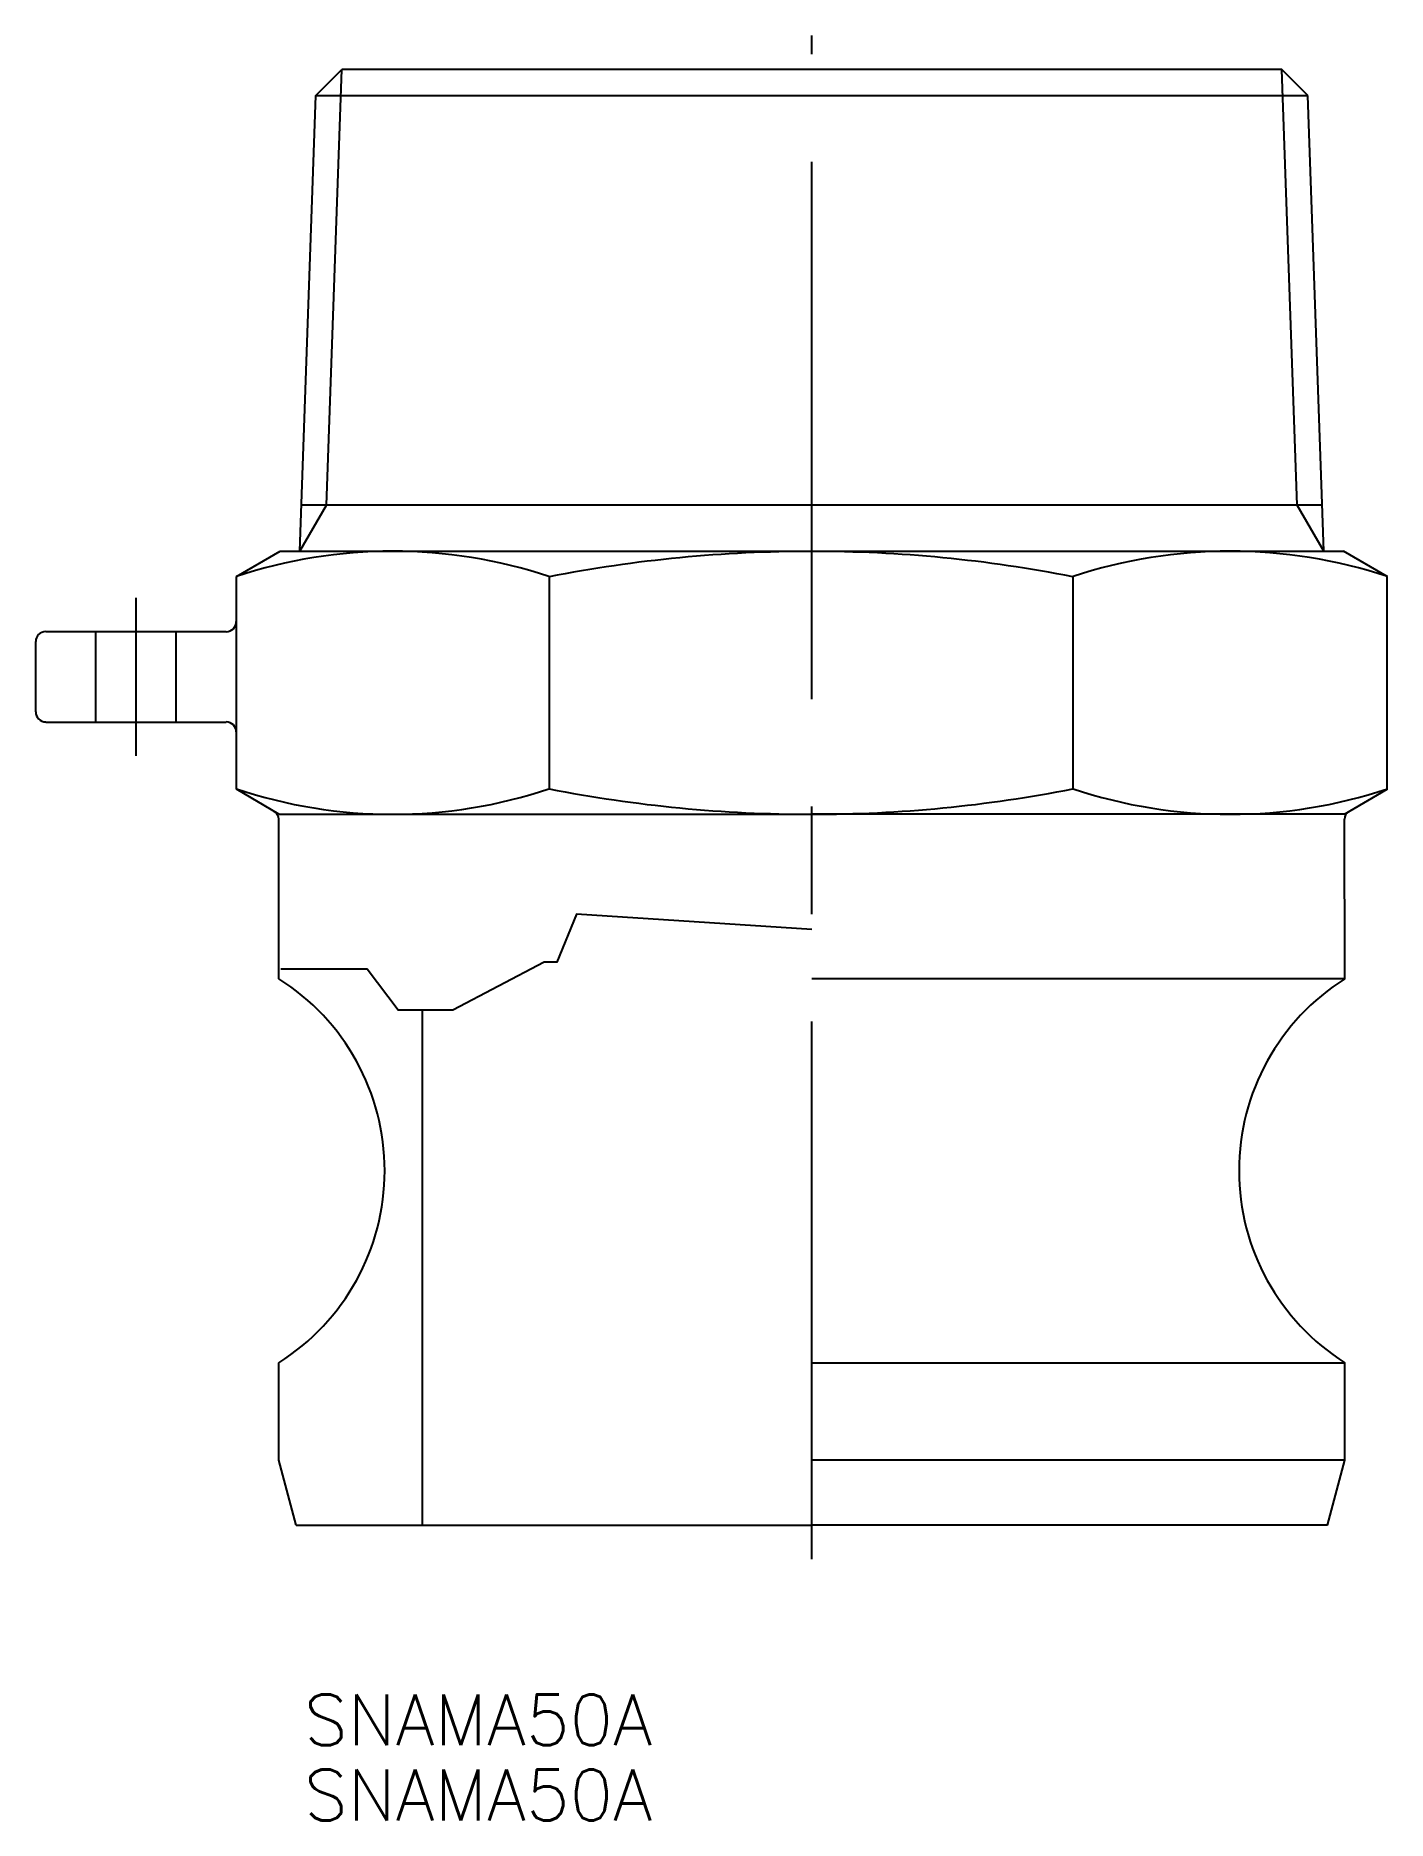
# Model space of a CAD drawing. Extents: x -46 to 34, y -17 to 88.
import ezdxf

# ---------------------------------------------------------------- set-up
doc = ezdxf.new("R2010")
doc.units = 0
doc.linetypes.add('CENTER', pattern=[50.8, 31.75, -6.35, 6.35, -6.35])
doc.linetypes.add('DASHED', pattern=[19.05, 12.7, -6.35])
doc.layers.get('0').update_dxf_attribs({"linetype": 'CONTINUOUS'})
doc.layers.add('CENTER', color=1, linetype='CONTINUOUS')
doc.styles.get("Standard").update_dxf_attribs({"font": 'txt.shx', "height": 3, "bigfont": 'bigfont.shx'})

msp = doc.modelspace()

# ---------------------------------------------------------------- linework, layer by layer
at = {"color": 7, "linetype": 'CONTINUOUS'}
for p, q in [((-29.31, 84.46), (-27.77, 86)), ((27.77, 86), (-27.77, 86)), ((29.31, 84.46), (27.77, 86)), ((-30.25, 57.54), (-29.31, 84.46)), ((-29.31, 84.46), (29.31, 84.46)), ((30.25, 57.54), (29.31, 84.46)), ((30.15, 60.26), (-30.15, 60.26)), ((-34, 56.04), (-31.41, 57.54)), ((-31.41, 57.54), (31.41, 57.54)), ((34, 56.04), (31.41, 57.54)), ((-34, 43.49), (-34, 56.04)), ((-15.53, 56.04), (-15.53, 43.49)), ((15.43, 56.04), (15.43, 43.49)), ((34, 43.49), (34, 56.04)), ((-45.27, 52.79), (-34.6, 52.79)), ((-45.86, 48.05), (-45.86, 52.2)), ((-45.27, 47.45), (-34.6, 47.45)), ((-31.5, 42), (-34, 43.49)), ((31.47, 42), (34, 43.49)), ((-31.5, 42), (0, 42)), ((-31.5, 32.28), (-31.5, 41.71)), ((31.47, 42), (0, 42)), ((31.5, 32.28), (31.47, 41.71)), ((31.5, 32.28), (0, 32.28)), ((-23, 0), (-23, 30.42)), ((-31.5, 3.84), (-31.5, 9.6)), ((0, 9.6), (31.5, 9.6)), ((31.5, 3.84), (31.5, 9.6)), ((-30.47, 0), (-31.5, 3.84)), ((31.5, 3.84), (0, 3.84)), ((30.47, 0), (31.5, 3.84)), ((-30.47, 0), (0, 0)), ((30.47, 0), (0, 0))]:
    msp.add_line(p, q, dxfattribs=at)
at = {"color": 3, "linetype": 'CONTINUOUS'}
for p, q in [((-28.67, 60.26), (-27.77, 86)), ((28.67, 60.26), (27.77, 86)), ((-30.25, 57.54), (-28.67, 60.26)), ((30.25, 57.54), (28.67, 60.26))]:
    msp.add_line(p, q, dxfattribs=at)
at = {"color": 3, "linetype": 'DASHED'}
for p, q in [((-42.3, 47.45), (-42.3, 52.79)), ((-37.56, 47.45), (-37.56, 52.79))]:
    msp.add_line(p, q, dxfattribs=at)
at = {"color": 3, "linetype": 'CONTINUOUS'}
msp.add_lwpolyline([(0, 35.2), (-13.9, 36.1), (-15.07, 33.26), (-15.81, 33.26), (-21.21, 30.42), (-24.44, 30.42), (-26.27, 32.84), (-29.68, 32.84), (-31.38, 32.84)], dxfattribs=at)
at = {"color": 7, "linetype": 'CONTINUOUS'}
for centre, radius, start, end in [((-24.77, 28.33), 29.21, 71.5673, 108.4327), ((0, -23.67), 81.2, 89.9974, 101.0243), ((0, -22.6), 80.13, 78.9021, 90.0025), ((24.72, 28.01), 29.53, 71.6685, 108.3315), ((-45.27, 52.2), 0.593, 90, 180), ((-34.6, 53.38), 0.593, 270, 0), ((-45.27, 48.05), 0.593, 180, 270), ((-34.6, 46.86), 0.593, 0, 90), ((-24.77, 71.18), 29.18, 251.5521, 288.4479), ((0, 123.2), 81.2, 258.9757, 270.0026), ((0, 122.13), 80.13, 269.9975, 281.0979), ((24.72, 71.5), 29.5, 251.653, 288.347), ((-32, 41.71), 0.5, 360, 59.0995), ((31.97, 41.71), 0.5, 120.6404, 180.1541), ((-38.65, 20.94), 13.41, 302.2385, 57.7615), ((38.65, 20.94), 13.41, 122.2387, 237.7613)]:
    msp.add_arc(centre, radius, start, end, dxfattribs=at)
at = {"layer": 'CENTER', "color": 1, "linetype": 'CENTER'}
for p, q in [((0, -2), (0, 88)), ((-39.93, 45.45), (-39.93, 54.79))]:
    msp.add_line(p, q, dxfattribs=at)

# ---------------------------------------------------------------- texts
at = {"color": 7, "linetype": 'CONTINUOUS'}
for p in [(-30, -13), (-30, -17.44)]:
    msp.add_text('SNAMA50A', height=3, dxfattribs=at).set_placement(p)

doc.saveas('drawing.dxf')
